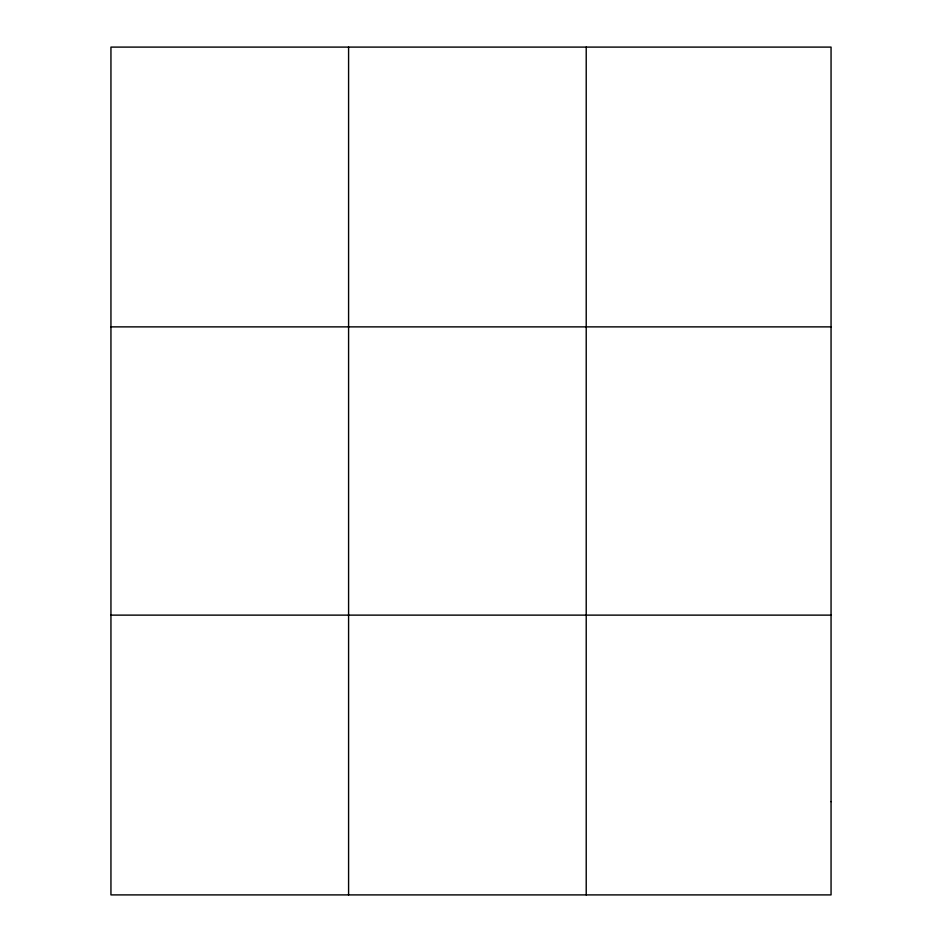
<?xml version="1.0" encoding="UTF-8"?>
<svg xmlns="http://www.w3.org/2000/svg" width="942" height="942" viewBox="0 0 942 942"><rect width="100%" height="100%" fill="white"/><g stroke="black" fill="none" stroke-linecap="round" stroke-linejoin="round"><path stroke-width="1.41" d="M348.587 47.1L348.587 894.9M586.218 47.1L586.218 894.9M110.944 326.874L831.056 326.874M110.944 615.126L831.056 615.126M831.056 801.642L831.056 894.9L110.944 894.9L110.944 47.1L831.056 47.1L831.056 801.642"/></g></svg>
